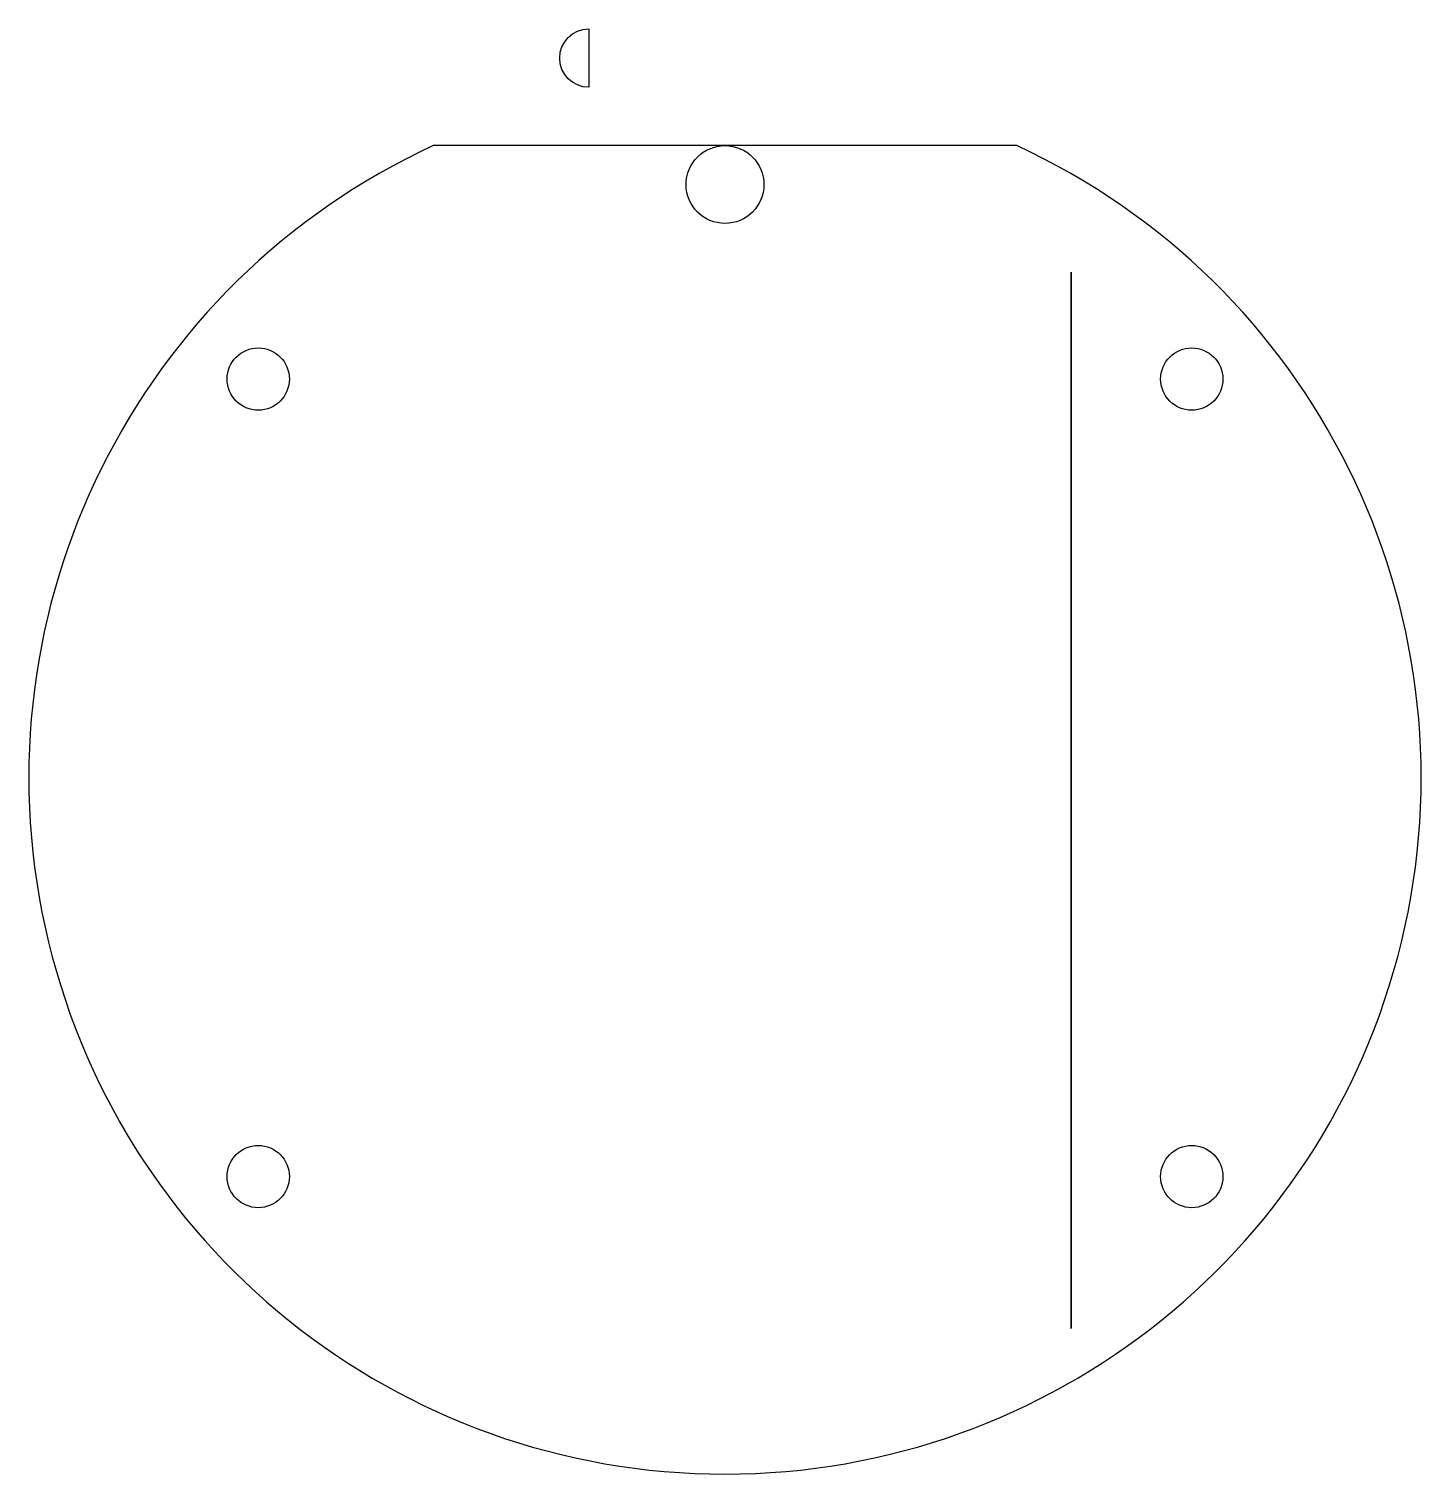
# Model space of a CAD drawing. Header units: millimetres. Extents: x 12.2 to 83.8, y -35.8 to 38.5.
import ezdxf

# ---------------------------------------------------------------- set-up
doc = ezdxf.new("R2010")
doc.units = ezdxf.units.MM

msp = doc.modelspace()

# ---------------------------------------------------------------- linework, layer by layer
for points in [[(41, 35.5, -1), (41, 38.5)], [(33, 32.5, 4.552995), (63, 32.5)]]:
    msp.add_lwpolyline(points, format="xyb", close=True)
msp.add_lwpolyline([(65.802, 26), (65.802, -28.302)], close=True)
for centre, radius in [((48, 30.5), 2), ((24, 20.5), 1.6), ((72, 20.5), 1.6), ((24, -20.5), 1.6), ((72, -20.5), 1.6)]:
    msp.add_circle(centre, radius)

doc.saveas('drawing.dxf')
